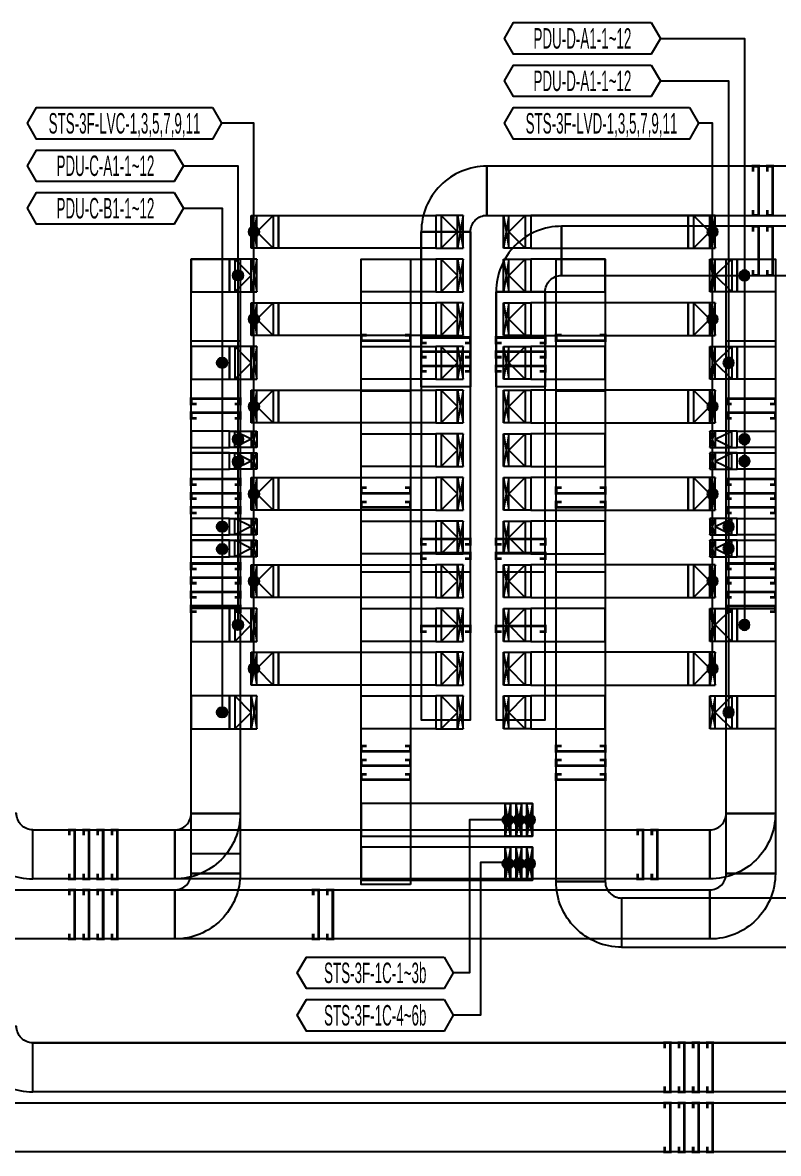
# Model space of a CAD drawing. Header units: millimetres. Extents: x -19577 to 374132, y 182625 to 847314.
# Drawn here: x 101367 to 115209, y 481630 to 502334 of the extents above; entities that cross this region are included whole.
import ezdxf
from ezdxf.enums import TextEntityAlignment as Align

# ---------------------------------------------------------------- set-up
doc = ezdxf.new("R2010")
doc.units = ezdxf.units.MM
doc.header["$LTSCALE"] = 150
for name, color, linetype in [('-----26 Electrical Cable Tray_LV_STS1', 3, 'Continuous'), ('-----26 Electrical Cable Tray_LV_STS2', 2, 'Continuous'), ('-----26 Electrical Cable Tray_LV_STS3', 151, 'Continuous'), ('-----26 Electrical Cable Tray_LV_STSPDU_A', 181, 'Continuous'), ('-----26 Electrical Cable Tray_LV_STSPDU_B', 41, 'Continuous'), ('-----99 Cable Schedule', 2, 'Continuous')]:
    doc.layers.add(name, color=color, linetype=linetype)
doc.styles.add('ELEC', font='Dotum.ttf')

# ---------------------------------------------------------------- blocks, each defined once
blk = doc.blocks.new('A$495596483691')
at = {"color": 0}
for p, q in [((100, 600), (0, 600)), ((0, 600), (0, 0)), ((500, 600), (100, 600)), ((500, 0), (500, 600)), ((0, 0), (100, 0)), ((100, 0), (500, 0))]:
    blk.add_line(p, q, dxfattribs=at)
at = {"color": 8}
for p, q in [((400, 300), (100, 600)), ((100, 600), (100, 0)), ((400, 0), (400, 600)), ((400, 600), (500, 0)), ((500, 600), (400, 0)), ((400, 300), (100, 0))]:
    blk.add_line(p, q, dxfattribs=at)
blk = doc.blocks.new('A$C9a0ab699')
h = blk.add_hatch(color=0)
edge = h.paths.add_edge_path()
edge.add_arc((64, 64), 64, 720, 1080, ccw=False)
at = {"color": 0}
blk.add_circle((64, 64), 64, dxfattribs=at)
blk = doc.blocks.new('A$550585017316')
at = {"color": 0}
for p, q in [((400, 300), (0, 300)), ((0, 300), (0, 0)), ((500, 300), (400, 300)), ((500, 0), (500, 300)), ((0, 0), (400, 0)), ((400, 0), (500, 0))]:
    blk.add_line(p, q, dxfattribs=at)
at = {"color": 8}
for p, q in [((100, 0), (0, 300)), ((0, 0), (100, 300)), ((100, 150), (400, 300)), ((100, 300), (100, 0)), ((400, 0), (400, 300)), ((100, 150), (400, 0))]:
    blk.add_line(p, q, dxfattribs=at)

msp = doc.modelspace()

# ---------------------------------------------------------------- linework, layer by layer
at = {"layer": '-----26 Electrical Cable Tray_LV_STS1', "elevation": 0}
msp.add_lwpolyline([(109569, 498505), (109569, 498505, -0.414214), (109869, 498805), (109869, 498805), (109869, 499705, 0.414214), (108669, 498505)], format="xyb", close=True, dxfattribs=at)
msp.add_lwpolyline([(109569, 498505), (109569, 498505, -0.414214), (109869, 498805), (109869, 498805), (109869, 499705, 0.414214), (108669, 498505)], format="xyb", close=True, dxfattribs=at)
msp.add_lwpolyline([(109569, 498505), (109569, 498505, -0.414214), (109869, 498805), (109869, 498805), (109869, 499705, 0.414214), (108669, 498505)], format="xyb", close=True, dxfattribs=at)
at = {"layer": '-----26 Electrical Cable Tray_LV_STS1'}
msp.add_lwpolyline([(109869, 499705), (109869, 498805), (122584, 498805), (122584, 499705)], close=True, dxfattribs=at)
msp.add_lwpolyline([(109869, 499705), (109869, 498805), (122584, 498805), (122584, 499705)], close=True, dxfattribs=at)
msp.add_lwpolyline([(109869, 499705), (109869, 498805), (122584, 498805), (122584, 499705)], close=True, dxfattribs=at)
at = {"layer": '-----26 Electrical Cable Tray_LV_STS1', "ltscale": 7.5, "const_width": 50, "elevation": 0}
for points in [[(114746, 499605), (114746, 499705), (114846, 499705), (114846, 498805), (114746, 498805), (114746, 498905)], [(115006, 499605), (115006, 499705), (115106, 499705), (115106, 498805), (115006, 498805), (115006, 498905)], [(114746, 498505), (114746, 498605), (114846, 498605), (114846, 497705), (114746, 497705), (114746, 497805)], [(115006, 498505), (115006, 498605), (115106, 498605), (115106, 497705), (115006, 497705), (115006, 497805)], [(108769, 496468), (108669, 496468), (108669, 496568), (109569, 496568), (109569, 496468), (109469, 496468)], [(110139, 496468), (110039, 496468), (110039, 496568), (110939, 496568), (110939, 496468), (110839, 496468)], [(110139, 496208), (110039, 496208), (110039, 496308), (110939, 496308), (110939, 496208), (110839, 496208)], [(108769, 495948), (108669, 495948), (108669, 496048), (109569, 496048), (109569, 495948), (109469, 495948)], [(110139, 495948), (110039, 495948), (110039, 496048), (110939, 496048), (110939, 495948), (110839, 495948)], [(110139, 492779), (110039, 492779), (110039, 492879), (110939, 492879), (110939, 492779), (110839, 492779)], [(108769, 492519), (108669, 492519), (108669, 492619), (109569, 492619), (109569, 492519), (109469, 492519)], [(110139, 492519), (110039, 492519), (110039, 492619), (110939, 492619), (110939, 492519), (110839, 492519)], [(108769, 491184), (108669, 491184), (108669, 491284), (109569, 491284), (109569, 491184), (109469, 491184)], [(110139, 491184), (110039, 491184), (110039, 491284), (110939, 491284), (110939, 491184), (110839, 491184)]]:
    msp.add_lwpolyline(points, dxfattribs=at)
at = {"layer": '-----26 Electrical Cable Tray_LV_STS1'}
msp.add_lwpolyline([(110939, 497405), (110939, 497405, -0.414214), (111239, 497705), (111239, 497705), (111239, 498605, 0.414214), (110039, 497405)], format="xyb", close=True, dxfattribs=at)
msp.add_lwpolyline([(110939, 497405), (110939, 497405, -0.414214), (111239, 497705), (111239, 497705), (111239, 498605, 0.414214), (110039, 497405)], format="xyb", close=True, dxfattribs=at)
msp.add_lwpolyline([(110939, 497405), (110939, 497405, -0.414214), (111239, 497705), (111239, 497705), (111239, 498605, 0.414214), (110039, 497405)], format="xyb", close=True, dxfattribs=at)
at = {"layer": '-----26 Electrical Cable Tray_LV_STS1', "elevation": 0}
for points in [[(111239, 498605), (111239, 497705), (116810, 497705), (116810, 498605)], [(111239, 498605), (111239, 497705), (116810, 497705), (116810, 498605)], [(111239, 498605), (111239, 497705), (116810, 497705), (116810, 498605)], [(109569, 495665), (108669, 495665), (108669, 498505), (109569, 498505)], [(109569, 498505), (108669, 498505), (108669, 489569), (109569, 489569)], [(109569, 498505), (108669, 498505), (108669, 492278), (109569, 492278)], [(110939, 495665), (110039, 495665), (110039, 497405), (110939, 497405)], [(110939, 497405), (110039, 497405), (110039, 489569), (110939, 489569)], [(110939, 497405), (110039, 497405), (110039, 492278), (110939, 492278)]]:
    msp.add_lwpolyline(points, close=True, dxfattribs=at)
at = {"layer": '-----26 Electrical Cable Tray_LV_STS1', "ltscale": 7.5, "const_width": 50}
for points in [[(108769, 496208), (108669, 496208), (108669, 496308), (109569, 496308), (109569, 496208), (109469, 496208)], [(108769, 492779), (108669, 492779), (108669, 492879), (109569, 492879), (109569, 492779), (109469, 492779)]]:
    msp.add_lwpolyline(points, dxfattribs=at)
at = {"layer": '-----26 Electrical Cable Tray_LV_STS2', "elevation": 0}
for points in [[(108469, 486555), (107569, 486555), (107569, 498005), (108469, 498005)], [(107569, 498005), (108934, 498005), (108934, 497405), (107569, 497405)], [(112039, 498005), (110674, 498005), (110674, 497405), (112039, 497405)], [(112039, 486605), (111139, 486605), (111139, 498005), (112039, 498005)], [(107569, 496405), (108934, 496405), (108934, 495805), (107569, 495805)], [(112039, 496405), (110674, 496405), (110674, 495805), (112039, 495805)], [(108469, 486555), (107569, 486555), (107569, 495589), (108469, 495589)], [(112039, 486605), (111139, 486605), (111139, 495589), (112039, 495589)], [(107569, 494805), (108934, 494805), (108934, 494205), (107569, 494205)], [(112039, 494805), (110674, 494805), (110674, 494205), (112039, 494205)], [(107569, 493205), (108934, 493205), (108934, 492605), (107569, 492605)], [(112039, 493205), (110674, 493205), (110674, 492605), (112039, 492605)], [(108469, 486555), (107569, 486555), (107569, 492278), (108469, 492278)], [(112039, 486605), (111139, 486605), (111139, 492278), (112039, 492278)], [(107569, 491605), (108934, 491605), (108934, 491005), (107569, 491005)], [(112039, 491605), (110674, 491605), (110674, 491005), (112039, 491005)], [(107569, 490005), (108934, 490005), (108934, 489405), (107569, 489405)], [(112039, 490005), (110674, 490005), (110674, 489405), (112039, 489405)], [(110704, 488035), (107569, 488035), (107569, 487435), (110704, 487435)], [(110204, 487435), (110204, 488035), (110304, 488035), (110304, 487435)], [(110404, 487435), (110404, 488035), (110504, 488035), (110504, 487435)], [(110604, 487435), (110604, 488035), (110704, 488035), (110704, 487435)], [(110704, 487235), (107569, 487235), (107569, 486635), (110704, 486635)], [(110204, 486635), (110204, 487235), (110304, 487235), (110304, 486635)], [(110404, 486635), (110404, 487235), (110504, 487235), (110504, 486635)], [(110604, 486635), (110604, 487235), (110704, 487235), (110704, 486635)], [(112339, 486305), (112339, 485405), (119143, 485405), (119143, 486305)], [(112339, 486305), (112339, 485405), (119143, 485405), (119143, 486305)], [(112339, 486305), (112339, 485405), (119143, 485405), (119143, 486305)]]:
    msp.add_lwpolyline(points, close=True, dxfattribs=at)
at = {"layer": '-----26 Electrical Cable Tray_LV_STS2', "ltscale": 7.5, "const_width": 50, "elevation": 0}
for points in [[(107669, 496611), (107569, 496611), (107569, 496511), (108469, 496511), (108469, 496611), (108369, 496611)], [(111239, 496611), (111139, 496611), (111139, 496511), (112039, 496511), (112039, 496611), (111939, 496611)], [(107669, 493817), (107569, 493817), (107569, 493717), (108469, 493717), (108469, 493817), (108369, 493817)], [(111239, 493817), (111139, 493817), (111139, 493717), (112039, 493717), (112039, 493817), (111939, 493817)], [(107669, 493557), (107569, 493557), (107569, 493457), (108469, 493457), (108469, 493557), (108369, 493557)], [(111239, 493557), (111139, 493557), (111139, 493457), (112039, 493457), (112039, 493557), (111939, 493557)], [(107669, 489091), (107569, 489091), (107569, 488991), (108469, 488991), (108469, 489091), (108369, 489091)], [(111239, 489091), (111139, 489091), (111139, 488991), (112039, 488991), (112039, 489091), (111939, 489091)], [(107669, 488831), (107569, 488831), (107569, 488731), (108469, 488731), (108469, 488831), (108369, 488831)], [(111239, 488831), (111139, 488831), (111139, 488731), (112039, 488731), (112039, 488831), (111939, 488831)], [(107669, 488572), (107569, 488572), (107569, 488472), (108469, 488472), (108469, 488572), (108369, 488572)], [(111239, 488572), (111139, 488572), (111139, 488472), (112039, 488472), (112039, 488572), (111939, 488572)]]:
    msp.add_lwpolyline(points, dxfattribs=at)
at = {"layer": '-----26 Electrical Cable Tray_LV_STS2', "elevation": 0}
for points in [[(110304, 487435), (110204, 488035)], [(110304, 488035), (110204, 487435)], [(110504, 487435), (110404, 488035)], [(110504, 488035), (110404, 487435)], [(110704, 487435), (110604, 488035)], [(110704, 488035), (110604, 487435)], [(110304, 486635), (110204, 487235)], [(110304, 487235), (110204, 486635)], [(110504, 486635), (110404, 487235)], [(110504, 487235), (110404, 486635)], [(110704, 486635), (110604, 487235)], [(110704, 487235), (110604, 486635)]]:
    msp.add_lwpolyline(points, dxfattribs=at)
msp.add_lwpolyline([(112039, 486605), (112039, 486605, 0.414214), (112339, 486305), (112339, 486305), (112339, 485405, -0.414214), (111139, 486605)], format="xyb", close=True, dxfattribs=at)
msp.add_lwpolyline([(112039, 486605), (112039, 486605, 0.414214), (112339, 486305), (112339, 486305), (112339, 485405, -0.414214), (111139, 486605)], format="xyb", close=True, dxfattribs=at)
msp.add_lwpolyline([(112039, 486605), (112039, 486605, 0.414214), (112339, 486305), (112339, 486305), (112339, 485405, -0.414214), (111139, 486605)], format="xyb", close=True, dxfattribs=at)
at = {"layer": '-----26 Electrical Cable Tray_LV_STS3', "elevation": 0}
for points in [[(106054, 498805), (108934, 498805), (108934, 498205), (106054, 498205)], [(113554, 498805), (110674, 498805), (110674, 498205), (113554, 498205)], [(106054, 497205), (108934, 497205), (108934, 496605), (106054, 496605)], [(113554, 497205), (110674, 497205), (110674, 496605), (113554, 496605)], [(106054, 495605), (108934, 495605), (108934, 495005), (106054, 495005)], [(113554, 495605), (110674, 495605), (110674, 495005), (113554, 495005)], [(106054, 494005), (108934, 494005), (108934, 493405), (106054, 493405)], [(113554, 494005), (110674, 494005), (110674, 493405), (113554, 493405)], [(106054, 492405), (108934, 492405), (108934, 491805), (106054, 491805)], [(113554, 492405), (110674, 492405), (110674, 491805), (113554, 491805)], [(106054, 490805), (108934, 490805), (108934, 490205), (106054, 490205)], [(113554, 490805), (110674, 490805), (110674, 490205), (113554, 490205)]]:
    msp.add_lwpolyline(points, close=True, dxfattribs=at)
at = {"layer": '-----26 Electrical Cable Tray_LV_STSPDU_A', "elevation": 0}
for points in [[(104454, 498005), (105354, 498005), (105354, 486755), (104454, 486755)], [(104454, 497405), (105154, 497405), (105154, 498005), (104454, 498005)], [(114254, 498005), (115154, 498005), (115154, 486755), (114254, 486755)], [(115154, 497405), (114454, 497405), (114454, 498005), (115154, 498005)], [(104454, 494555), (105154, 494555), (105154, 494855), (104454, 494855)], [(115154, 494555), (114454, 494555), (114454, 494855), (115154, 494855)], [(104454, 494455), (105354, 494455), (105354, 487117), (104454, 487117)], [(104454, 494155), (105154, 494155), (105154, 494455), (104454, 494455)], [(114254, 494455), (115154, 494455), (115154, 486755), (114254, 486755)], [(115154, 494155), (114454, 494155), (114454, 494455), (115154, 494455)], [(104454, 491005), (105154, 491005), (105154, 491605), (104454, 491605)], [(115154, 491005), (114454, 491005), (114454, 491605), (115154, 491605)], [(104154, 486455), (104154, 485555), (100454, 485555), (100454, 486455)], [(104154, 486455), (104154, 485555), (100454, 485555), (100454, 486455)], [(128564, 483657), (128564, 482757), (101554, 482757), (101554, 483657)], [(128564, 483657), (128564, 482757), (101554, 482757), (101554, 483657)], [(121964, 483655), (121964, 482755), (101554, 482755), (101554, 483655)], [(121964, 483655), (121964, 482755), (101554, 482755), (101554, 483655)]]:
    msp.add_lwpolyline(points, close=True, dxfattribs=at)
at = {"layer": '-----26 Electrical Cable Tray_LV_STSPDU_A', "ltscale": 7.5, "const_width": 50, "elevation": 0}
for points in [[(104554, 495349), (104454, 495349), (104454, 495449), (105353, 495449), (105353, 495349), (105253, 495349)], [(114354, 495349), (114254, 495349), (114254, 495449), (115153, 495449), (115153, 495349), (115053, 495349)], [(104554, 493876), (104454, 493876), (104454, 493976), (105353, 493976), (105353, 493876), (105253, 493876)], [(114354, 493876), (114254, 493876), (114254, 493976), (115154, 493976), (115154, 493876), (115054, 493876)], [(104554, 493617), (104454, 493617), (104454, 493717), (105353, 493717), (105353, 493617), (105253, 493617)], [(114354, 493617), (114254, 493617), (114254, 493717), (115154, 493717), (115154, 493617), (115054, 493617)], [(104554, 492330), (104454, 492330), (104454, 492430), (105353, 492430), (105353, 492330), (105253, 492330)], [(114354, 492330), (114254, 492330), (114254, 492430), (115154, 492430), (115154, 492330), (115054, 492330)], [(104554, 492070), (104454, 492070), (104454, 492170), (105353, 492170), (105353, 492070), (105253, 492070)], [(114354, 492070), (114254, 492070), (114254, 492170), (115154, 492170), (115154, 492070), (115054, 492070)], [(102223, 486353), (102223, 486453), (102323, 486453), (102323, 485553), (102223, 485553), (102223, 485653)], [(102483, 486353), (102483, 486453), (102583, 486453), (102583, 485553), (102483, 485553), (102483, 485653)], [(102743, 486353), (102743, 486453), (102843, 486453), (102843, 485553), (102743, 485553), (102743, 485653)], [(103003, 486353), (103003, 486453), (103103, 486453), (103103, 485553), (103003, 485553), (103003, 485653)], [(106689, 486353), (106689, 486453), (106789, 486453), (106789, 485553), (106689, 485553), (106689, 485653)], [(106949, 486353), (106949, 486453), (107049, 486453), (107049, 485553), (106949, 485553), (106949, 485653)], [(113128, 483555), (113128, 483655), (113228, 483655), (113228, 482755), (113128, 482755), (113128, 482855)], [(113388, 483555), (113388, 483655), (113488, 483655), (113488, 482755), (113388, 482755), (113388, 482855)], [(113648, 483555), (113648, 483655), (113748, 483655), (113748, 482755), (113648, 482755), (113648, 482855)], [(113908, 483555), (113908, 483655), (114008, 483655), (114008, 482755), (113908, 482755), (113908, 482855)]]:
    msp.add_lwpolyline(points, dxfattribs=at)
at = {"layer": '-----26 Electrical Cable Tray_LV_STSPDU_A', "elevation": 0}
for points in [[(104154, 486455), (104154, 486455, 0.414214), (104454, 486755), (104454, 486755), (105354, 486755, -0.414214), (104154, 485555)], [(104154, 486455), (104154, 486455, 0.414214), (104454, 486755), (104454, 486755), (105354, 486755, -0.414214), (104154, 485555)], [(113954, 486455), (113954, 486455, 0.414214), (114254, 486755), (114254, 486755), (115154, 486755, -0.414214), (113954, 485555)], [(113954, 486455), (113954, 486455, 0.414214), (114254, 486755), (114254, 486755), (115154, 486755, -0.414214), (113954, 485555)]]:
    msp.add_lwpolyline(points, format="xyb", close=True, dxfattribs=at)
at = {"layer": '-----26 Electrical Cable Tray_LV_STSPDU_A'}
msp.add_lwpolyline([(113954, 486455), (113954, 485555), (100454, 485555), (100454, 486455)], close=True, dxfattribs=at)
msp.add_lwpolyline([(113954, 486455), (113954, 485555), (100454, 485555), (100454, 486455)], close=True, dxfattribs=at)
msp.add_lwpolyline([(101554, 483655), (101554, 483655, -0.414214), (101254, 483955), (101254, 483955), (100354, 483955, 0.414214), (101554, 482755)], format="xyb", close=True, dxfattribs=at)
msp.add_lwpolyline([(101554, 483655), (101554, 483655, -0.414214), (101254, 483955), (101254, 483955), (100354, 483955, 0.414214), (101554, 482755)], format="xyb", close=True, dxfattribs=at)
msp.add_lwpolyline([(101554, 483655), (101554, 483655, -0.414214), (101254, 483955), (101254, 483955), (100354, 483955, 0.414214), (101554, 482755)], format="xyb", close=True, dxfattribs=at)
msp.add_lwpolyline([(101554, 483655), (101554, 483655, -0.414214), (101254, 483955), (101254, 483955), (100354, 483955, 0.414214), (101554, 482755)], format="xyb", close=True, dxfattribs=at)
at = {"layer": '-----26 Electrical Cable Tray_LV_STSPDU_B', "elevation": 0}
for points in [[(104454, 496505), (105354, 496505), (105354, 487855), (104454, 487855)], [(114254, 496505), (115154, 496505), (115154, 487855), (114254, 487855)], [(104454, 495805), (105154, 495805), (105154, 496405), (104454, 496405)], [(115154, 495805), (114454, 495805), (114454, 496405), (115154, 496405)], [(104454, 492955), (105154, 492955), (105154, 493255), (104454, 493255)], [(115154, 492955), (114454, 492955), (114454, 493255), (115154, 493255)], [(104454, 492555), (105154, 492555), (105154, 492855), (104454, 492855)], [(104454, 492855), (105354, 492855), (105354, 487855), (104454, 487855)], [(114254, 492855), (115154, 492855), (115154, 487855), (114254, 487855)], [(115154, 492555), (114454, 492555), (114454, 492855), (115154, 492855)], [(104454, 489405), (105154, 489405), (105154, 490005), (104454, 490005)], [(115154, 489405), (114454, 489405), (114454, 490005), (115154, 490005)], [(104154, 487555), (104154, 486655), (101554, 486655), (101554, 487555)], [(104154, 487555), (104154, 486655), (101554, 486655), (101554, 487555)], [(113954, 487555), (113954, 486655), (101554, 486655), (101554, 487555)], [(113954, 487555), (113954, 486655), (101554, 486655), (101554, 487555)], [(127461, 482557), (127461, 481657), (100454, 481657), (100454, 482557)], [(127461, 482557), (127461, 481657), (100454, 481657), (100454, 482557)], [(120861, 482557), (120861, 481657), (100454, 481655), (100454, 482555)], [(120861, 482557), (120861, 481657), (100454, 481655), (100454, 482555)]]:
    msp.add_lwpolyline(points, close=True, dxfattribs=at)
at = {"layer": '-----26 Electrical Cable Tray_LV_STSPDU_B', "ltscale": 7.5, "const_width": 50, "elevation": 0}
for points in [[(104554, 495090), (104454, 495090), (104454, 495190), (105353, 495190), (105353, 495090), (105253, 495090)], [(114354, 495090), (114254, 495090), (114254, 495190), (115153, 495190), (115153, 495090), (115053, 495090)], [(104553, 493357), (104453, 493357), (104453, 493457), (105353, 493457), (105353, 493357), (105253, 493357)], [(114354, 493357), (114254, 493357), (114254, 493457), (115154, 493457), (115154, 493357), (115054, 493357)], [(104553, 491810), (104453, 491810), (104453, 491910), (105353, 491910), (105353, 491810), (105253, 491810)], [(114354, 491810), (114254, 491810), (114254, 491910), (115154, 491910), (115154, 491810), (115054, 491810)], [(104553, 491550), (104453, 491550), (104453, 491650), (105353, 491650), (105353, 491550), (105253, 491550)], [(114354, 491550), (114254, 491550), (114254, 491650), (115154, 491650), (115154, 491550), (115054, 491550)], [(102223, 487453), (102223, 487553), (102323, 487553), (102323, 486653), (102223, 486653), (102223, 486753)], [(102483, 487453), (102483, 487553), (102583, 487553), (102583, 486653), (102483, 486653), (102483, 486753)], [(102743, 487453), (102743, 487553), (102843, 487553), (102843, 486653), (102743, 486653), (102743, 486753)], [(103003, 487453), (103003, 487553), (103103, 487553), (103103, 486653), (103003, 486653), (103003, 486753)], [(112631, 487453), (112631, 487553), (112731, 487553), (112731, 486653), (112631, 486653), (112631, 486753)], [(112891, 487453), (112891, 487553), (112991, 487553), (112991, 486653), (112891, 486653), (112891, 486753)], [(113128, 482454), (113128, 482554), (113228, 482554), (113228, 481655), (113128, 481655), (113128, 481755)], [(113388, 482454), (113388, 482554), (113488, 482554), (113488, 481655), (113388, 481655), (113388, 481755)], [(113648, 482454), (113648, 482554), (113748, 482554), (113748, 481655), (113648, 481655), (113648, 481755)], [(113908, 482454), (113908, 482554), (114008, 482554), (114007, 481655), (113907, 481655), (113907, 481755)]]:
    msp.add_lwpolyline(points, dxfattribs=at)
at = {"layer": '-----26 Electrical Cable Tray_LV_STSPDU_B'}
for points in [[(101554, 487555), (101554, 487555, -0.414214), (101254, 487855), (101254, 487855), (100354, 487855, 0.414214), (101554, 486655)], [(101554, 487555), (101554, 487555, -0.414214), (101254, 487855), (101254, 487855), (100354, 487855, 0.414214), (101554, 486655)], [(101554, 487555), (101554, 487555, -0.414214), (101254, 487855), (101254, 487855), (100354, 487855, 0.414214), (101554, 486655)], [(101554, 487555), (101554, 487555, -0.414214), (101254, 487855), (101254, 487855), (100354, 487855, 0.414214), (101554, 486655)], [(104154, 487555), (104154, 487555, 0.414214), (104454, 487855), (104454, 487855), (105354, 487855, -0.414214), (104154, 486655)], [(104154, 487555), (104154, 487555, 0.414214), (104454, 487855), (104454, 487855), (105354, 487855, -0.414214), (104154, 486655)]]:
    msp.add_lwpolyline(points, format="xyb", close=True, dxfattribs=at)
at = {"layer": '-----26 Electrical Cable Tray_LV_STSPDU_B', "elevation": 0}
msp.add_lwpolyline([(113954, 487555), (113954, 487555, 0.414214), (114254, 487855), (114254, 487855), (115154, 487855, -0.414214), (113954, 486655)], format="xyb", close=True, dxfattribs=at)
msp.add_lwpolyline([(113954, 487555), (113954, 487555, 0.414214), (114254, 487855), (114254, 487855), (115154, 487855, -0.414214), (113954, 486655)], format="xyb", close=True, dxfattribs=at)
at = {"layer": '-----99 Cable Schedule', "color": 1, "elevation": 0}
for points in [[(112881, 502334), (113048, 502045), (112881, 501756), (110359, 501756), (110192, 502045), (110359, 502334)], [(112881, 501556), (113048, 501268), (112881, 500979), (110359, 500979), (110192, 501268), (110359, 501556)], [(104845, 500779), (105012, 500490), (104845, 500201), (101622, 500201), (101456, 500490), (101622, 500779)], [(113581, 500779), (113748, 500490), (113581, 500201), (110359, 500201), (110192, 500490), (110359, 500779)], [(104145, 500001), (104312, 499713), (104145, 499424), (101622, 499424), (101456, 499713), (101622, 500001)], [(104145, 499224), (104312, 498935), (104145, 498646), (101622, 498646), (101456, 498935), (101622, 499224)], [(109087, 485224), (109254, 484935), (109087, 484646), (106564, 484646), (106398, 484935), (106564, 485224)], [(109087, 484446), (109254, 484158), (109087, 483869), (106564, 483869), (106398, 484158), (106564, 484446)]]:
    msp.add_lwpolyline(points, close=True, dxfattribs=at)
for points in [[(113048, 502045), (114588, 502045), (114588, 491305)], [(113048, 501268), (114296, 501268), (114296, 489705)], [(105604, 490505), (105604, 500490), (105012, 500490)], [(114004, 490505), (114004, 500490), (113748, 500490)], [(104312, 499713), (105312, 499713), (105312, 491305)], [(104312, 498935), (105020, 498935), (105020, 489705)], [(110654, 487735), (109554, 487735), (109554, 484935), (109254, 484935)], [(110654, 486958), (109754, 486958), (109754, 484158), (109254, 484158)]]:
    msp.add_lwpolyline(points, dxfattribs=at)

# ---------------------------------------------------------------- block references
at = {"layer": '-----26 Electrical Cable Tray_LV_STS2'}
for p in [(108934, 497405), (108934, 495805), (108934, 494205), (108934, 492605), (108934, 491005), (108934, 489405)]:
    msp.add_blockref('A$495596483691', p, dxfattribs=at)
at = {"layer": '-----26 Electrical Cable Tray_LV_STS2', "xscale": -1}
for p in [(110674, 497405), (110674, 495805), (110674, 494205), (110674, 492605), (110674, 491005), (110674, 489405)]:
    msp.add_blockref('A$495596483691', p, dxfattribs=at)
at = {"layer": '-----26 Electrical Cable Tray_LV_STS3', "xscale": -1}
for p in [(106054, 498205), (110674, 498205), (106054, 496605), (110674, 496605), (106054, 495005), (110674, 495005), (106054, 493405), (110674, 493405), (106054, 491805), (110674, 491805), (106054, 490205), (110674, 490205)]:
    msp.add_blockref('A$495596483691', p, dxfattribs=at)
at = {"layer": '-----26 Electrical Cable Tray_LV_STS3'}
for p in [(108934, 498205), (113554, 498205), (108934, 496605), (113554, 496605), (108934, 495005), (113554, 495005), (108934, 493405), (113554, 493405), (108934, 491805), (113554, 491805), (108934, 490205), (113554, 490205)]:
    msp.add_blockref('A$495596483691', p, dxfattribs=at)
at = {"layer": '-----26 Electrical Cable Tray_LV_STSPDU_A'}
for name, p in [('A$495596483691', (105154, 497405)), ('A$550585017316', (113954, 494555)), ('A$550585017316', (113954, 494155)), ('A$495596483691', (105154, 491005))]:
    msp.add_blockref(name, p, dxfattribs=at)
at = {"layer": '-----26 Electrical Cable Tray_LV_STSPDU_A', "xscale": -1}
for name, p in [('A$495596483691', (114454, 497405)), ('A$550585017316', (105654, 494555)), ('A$550585017316', (105654, 494155)), ('A$495596483691', (114454, 491005))]:
    msp.add_blockref(name, p, dxfattribs=at)
at = {"layer": '-----26 Electrical Cable Tray_LV_STSPDU_B'}
for name, p in [('A$495596483691', (105154, 495805)), ('A$550585017316', (113954, 492955)), ('A$550585017316', (113954, 492555)), ('A$495596483691', (105154, 489405))]:
    msp.add_blockref(name, p, dxfattribs=at)
at = {"layer": '-----26 Electrical Cable Tray_LV_STSPDU_B', "xscale": -1}
for name, p in [('A$495596483691', (114454, 495805)), ('A$550585017316', (105654, 492955)), ('A$550585017316', (105654, 492555)), ('A$495596483691', (114454, 489405))]:
    msp.add_blockref(name, p, dxfattribs=at)
at = {"layer": '-----99 Cable Schedule', "color": 1, "yscale": 1.5, "zscale": 1.5, "rotation": 180}
for p, xscale in [((105700, 498601), 1.5), ((113908, 498601), -1.5), ((105408, 497801), 1.5), ((114491, 497801), -1.5), ((105700, 497001), 1.5), ((113908, 497001), -1.5), ((105116, 496201), 1.5), ((114200, 496201), -1.5), ((105700, 495399), 1.5), ((113908, 495399), -1.5), ((105408, 494801), 1.5), ((114492, 494801), -1.5), ((105408, 494391), 1.5), ((114492, 494401), -1.5), ((105700, 493799), 1.5), ((113908, 493799), -1.5), ((105116, 493201), 1.5), ((114200, 493201), -1.5), ((105116, 492791), 1.5), ((114200, 492801), -1.5), ((105700, 492201), 1.5), ((113907, 492201), -1.5), ((105408, 491401), 1.5), ((114491, 491401), -1.5), ((105700, 490601), 1.5), ((113907, 490601), -1.5), ((105116, 489801), 1.5), ((114200, 489801), -1.5), ((110350, 487831), 1.5), ((110550, 487831), 1.5), ((110750, 487831), 1.5), ((110350, 487031), 1.5), ((110550, 487031), 1.5), ((110750, 487031), 1.5)]:
    msp.add_blockref('A$C9a0ab699', p, dxfattribs=dict(at, xscale=xscale))

# ---------------------------------------------------------------- texts
at = {"layer": '-----99 Cable Schedule', "style": 'ELEC', "width": 0.5}
for s, p in [('PDU-D-A1-1~12', (111620, 502045)), ('PDU-D-A1-1~12', (111620, 501268)), ('STS-3F-LVC-1,3,5,7,9,11', (103234, 500490)), ('STS-3F-LVD-1,3,5,7,9,11', (111970, 500490)), ('PDU-C-A1-1~12', (102884, 499713)), ('PDU-C-B1-1~12', (102884, 498935)), ('STS-3F-1C-1~3b', (107826, 484935)), ('STS-3F-1C-4~6b', (107826, 484158))]:
    msp.add_text(s, height=375, dxfattribs=at).set_placement(p, align=Align.MIDDLE_CENTER)

doc.saveas('drawing.dxf')
